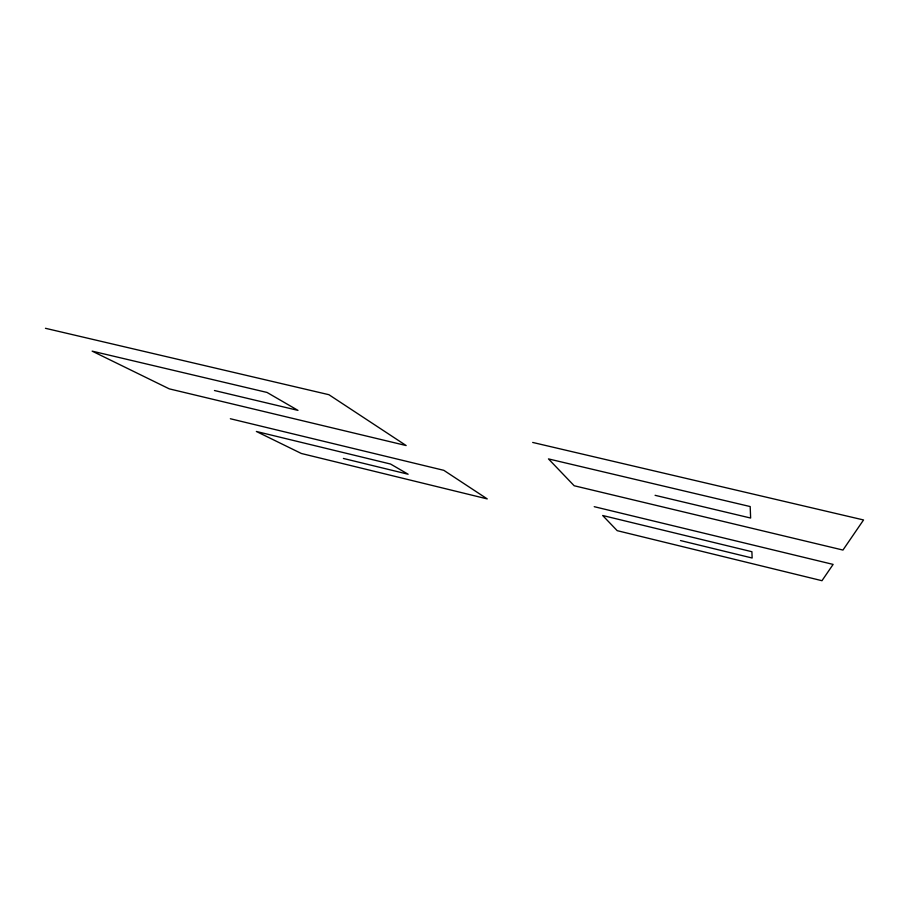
<?xml version="1.0" encoding="UTF-8"?>
<svg xmlns="http://www.w3.org/2000/svg" width="909" height="909" viewBox="0 0 909 909"><rect width="100%" height="100%" fill="white"/><g stroke="black" fill="none" stroke-linecap="round" stroke-linejoin="round"><path stroke-width="1.36" d="M45.45 328.297L328.899 394.699L406.153 445.546L169.267 388.859L92.139 351.135L267.019 392.438L297.97 410.379L214.456 390.518M532.685 442.444L863.55 519.959L842.95 550.059L574.17 485.747L548.468 458.909L750.186 506.563L750.629 518.039L655.094 495.314M230.352 418.742L443.819 470.328L487.235 498.905L301.368 453.489L256.361 431.468L390.552 464.033L408.13 474.225L343.397 458.454M594.225 506.677L833.121 564.409L821.963 580.703L617.2 530.663L602.678 515.505L751.902 551.718L752.141 558.012L680.489 540.56"/></g></svg>
